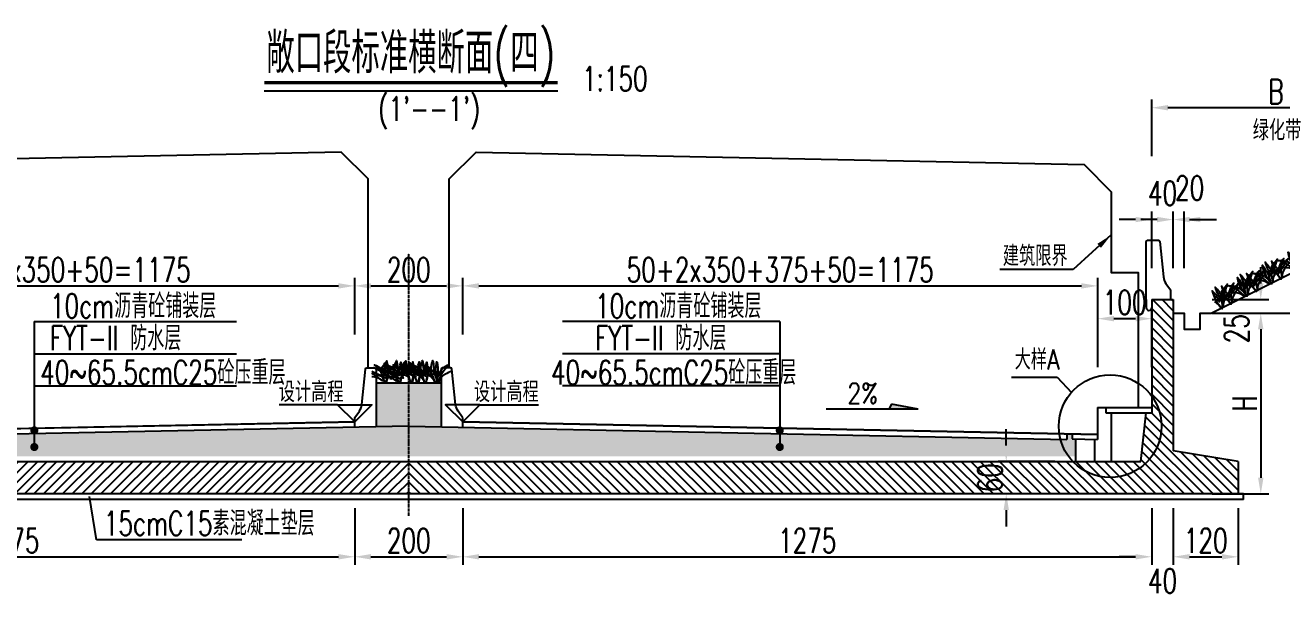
# Model space of a CAD drawing. Header units: millimetres. Extents: x -5615 to 11854, y -4751 to 15404.
# Drawn here: x 773 to 3099, y 3233 to 4292 of the extents above; entities that cross this region are included whole.
import ezdxf
from ezdxf.enums import TextEntityAlignment as Align

# ---------------------------------------------------------------- set-up
doc = ezdxf.new("R2010")
doc.units = ezdxf.units.MM
doc.header["$LTSCALE"] = 0.25
doc.header["$MEASUREMENT"] = 0
doc.linetypes.add('ACAD_ISO04W100', pattern=[30, 24, -3, 0, -3])
for name, color, linetype in [('3', 3, 'Continuous'), ('中心线', 5, 'ACAD_ISO04W100'), ('填充', 8, 'Continuous'), ('尺寸', 7, 'Continuous'), ('建筑限界', 9, 'Continuous'), ('文字', 7, 'Continuous'), ('标注', 7, 'Continuous'), ('次轮廓线', 7, 'Continuous'), ('轮廓线', 1, 'Continuous')]:
    doc.layers.add(name, color=color, linetype=linetype)
doc.styles.get("Standard").update_dxf_attribs({"font": 'simplex1.shx', "width": 0.7, "bigfont": 'hztxt.shx'})
doc.dimstyles.new('150', dxfattribs={"dimscale": 15, "dimtxt": 3, "dimasz": 2, "dimexe": 1, "dimexo": 1, "dimgap": 0.5, "dimtad": 1, "dimdec": 1, "dimdsep": 46, "dimtxsty": 'Standard', "dimcen": 0.5, "dimadec": 0, "dimazin": 0, "dimtfac": 1, "dimtdec": 1, "dimtofl": 0, "dimtmove": 2, "dimatfit": 3, "dimfxl": 0, "dimtolj": 1, "dimtzin": 0, "dimarcsym": 0})

# ---------------------------------------------------------------- blocks, each defined once
blk = doc.blocks.new('*D73')
at = {"layer": '标注', "color": 0, "lineweight": -2}
for p, q in [((107.9, 3397), (107.9, 3292)), ((1382.9, 3397), (1382.9, 3292)), ((137.9, 3307), (1352.9, 3307))]:
    blk.add_line(p, q, dxfattribs=at)
at = {"layer": '标注', "color": 0}
for points in [[(137.9, 3312), (137.9, 3302), (107.9, 3307)], [(1352.9, 3312), (1352.9, 3302), (1382.9, 3307)]]:
    blk.add_solid(points, dxfattribs=at)
at = {"layer": '标注', "color": 0, "insert": (745.4, 3337), "char_height": 45, "attachment_point": 5}
blk.add_mtext('\\A1;1275', dxfattribs=at)
blk = doc.blocks.new('*D74')
at = {"layer": '标注', "color": 0, "lineweight": -2}
for p, q in [((1382.9, 3397), (1382.9, 3292)), ((1582.9, 3397), (1582.9, 3292)), ((1412.9, 3307), (1552.9, 3307))]:
    blk.add_line(p, q, dxfattribs=at)
at = {"layer": '标注', "color": 0}
for points in [[(1412.9, 3312), (1412.9, 3302), (1382.9, 3307)], [(1552.9, 3312), (1552.9, 3302), (1582.9, 3307)]]:
    blk.add_solid(points, dxfattribs=at)
at = {"layer": '标注', "color": 0, "insert": (1482.9, 3337), "char_height": 45, "attachment_point": 5}
blk.add_mtext('\\A1;200', dxfattribs=at)
blk = doc.blocks.new('*D75')
at = {"layer": '标注', "color": 0, "lineweight": -2}
for p, q in [((1582.9, 3397), (1582.9, 3292)), ((2857.9, 3397), (2857.9, 3292)), ((1612.9, 3307), (2827.9, 3307))]:
    blk.add_line(p, q, dxfattribs=at)
at = {"layer": '标注', "color": 0}
for points in [[(1612.9, 3312), (1612.9, 3302), (1582.9, 3307)], [(2827.9, 3312), (2827.9, 3302), (2857.9, 3307)]]:
    blk.add_solid(points, dxfattribs=at)
at = {"layer": '标注', "color": 0, "insert": (2220.4, 3337), "char_height": 45, "attachment_point": 5}
blk.add_mtext('\\A1;1275', dxfattribs=at)
blk = doc.blocks.new('*D76')
at = {"layer": '标注', "color": 0, "lineweight": -2}
for p, q in [((2857.9, 3397), (2857.9, 3292)), ((2897.9, 3397), (2897.9, 3292)), ((2827.9, 3307), (2797.9, 3307)), ((2927.9, 3307), (2957.9, 3307))]:
    blk.add_line(p, q, dxfattribs=at)
at = {"layer": '标注', "color": 0}
for points in [[(2827.9, 3312), (2827.9, 3302), (2857.9, 3307)], [(2927.9, 3312), (2927.9, 3302), (2897.9, 3307)]]:
    blk.add_solid(points, dxfattribs=at)
at = {"layer": '标注', "color": 0, "insert": (2877.9, 3262.3), "char_height": 45, "attachment_point": 5}
blk.add_mtext('\\A1;40', dxfattribs=at)
blk = doc.blocks.new('*D77')
at = {"layer": '标注', "color": 0, "lineweight": -2}
for p, q in [((2897.9, 3397), (2897.9, 3292)), ((3017.9, 3397), (3017.9, 3292)), ((2927.9, 3307), (2987.9, 3307))]:
    blk.add_line(p, q, dxfattribs=at)
at = {"layer": '标注', "color": 0}
for points in [[(2927.9, 3312), (2927.9, 3302), (2897.9, 3307)], [(2987.9, 3312), (2987.9, 3302), (3017.9, 3307)]]:
    blk.add_solid(points, dxfattribs=at)
at = {"layer": '标注', "color": 0, "insert": (2957.9, 3337), "char_height": 45, "attachment_point": 5}
blk.add_mtext('\\A1;120', dxfattribs=at)
blk = doc.blocks.new('*D83')
at = {"layer": '标注', "color": 0, "lineweight": -2}
for p, q in [((207.9, 3718.8), (207.9, 3823.8)), ((1382.9, 3718.8), (1382.9, 3823.8)), ((237.9, 3808.8), (1352.9, 3808.8))]:
    blk.add_line(p, q, dxfattribs=at)
at = {"layer": '标注', "color": 0}
for points in [[(237.9, 3813.8), (237.9, 3803.8), (207.9, 3808.8)], [(1352.9, 3813.8), (1352.9, 3803.8), (1382.9, 3808.8)]]:
    blk.add_solid(points, dxfattribs=at)
at = {"layer": '标注', "color": 0, "insert": (795.4, 3838.8), "char_height": 45, "attachment_point": 5}
blk.add_mtext('\\A1;50+375+2x350+50=1175', dxfattribs=at)
blk = doc.blocks.new('*D84')
at = {"layer": '标注', "color": 0, "lineweight": -2}
for p, q in [((1382.9, 3718.8), (1382.9, 3823.8)), ((1582.9, 3718.8), (1582.9, 3823.8)), ((1412.9, 3808.8), (1552.9, 3808.8))]:
    blk.add_line(p, q, dxfattribs=at)
at = {"layer": '标注', "color": 0}
for points in [[(1412.9, 3813.8), (1412.9, 3803.8), (1382.9, 3808.8)], [(1552.9, 3813.8), (1552.9, 3803.8), (1582.9, 3808.8)]]:
    blk.add_solid(points, dxfattribs=at)
at = {"layer": '标注', "color": 0, "insert": (1482.9, 3838.8), "char_height": 45, "attachment_point": 5}
blk.add_mtext('\\A1;200', dxfattribs=at)
blk = doc.blocks.new('*D85')
at = {"layer": '标注', "color": 0, "lineweight": -2}
for p, q in [((2827.9, 3931.7), (2797.9, 3931.7)), ((2857.9, 3841.7), (2857.9, 3946.7)), ((2897.9, 3841.7), (2897.9, 3946.7)), ((2927.9, 3931.7), (2957.9, 3931.7))]:
    blk.add_line(p, q, dxfattribs=at)
at = {"layer": '标注', "color": 0}
for points in [[(2827.9, 3936.7), (2827.9, 3926.7), (2857.9, 3931.7)], [(2927.9, 3936.7), (2927.9, 3926.7), (2897.9, 3931.7)]]:
    blk.add_solid(points, dxfattribs=at)
at = {"layer": '标注', "color": 0, "insert": (2877.9, 3980.4), "char_height": 45, "attachment_point": 5}
blk.add_mtext('\\A1;40', dxfattribs=at)
blk = doc.blocks.new('*D86')
at = {"layer": '标注', "color": 0, "lineweight": -2}
for p, q in [((1582.9, 3718.8), (1582.9, 3823.8)), ((2757.9, 3718.8), (2757.9, 3823.8)), ((1612.9, 3808.8), (2727.9, 3808.8))]:
    blk.add_line(p, q, dxfattribs=at)
at = {"layer": '标注', "color": 0}
for points in [[(1612.9, 3813.8), (1612.9, 3803.8), (1582.9, 3808.8)], [(2727.9, 3813.8), (2727.9, 3803.8), (2757.9, 3808.8)]]:
    blk.add_solid(points, dxfattribs=at)
at = {"layer": '标注', "color": 0, "insert": (2170.4, 3838.8), "char_height": 45, "attachment_point": 5}
blk.add_mtext('\\A1;50+2x350+375+50=1175', dxfattribs=at)
blk = doc.blocks.new('*D87')
at = {"layer": '标注', "color": 0, "lineweight": -2}
for p, q in [((2757.9, 3658.1), (2757.9, 3763.1)), ((2787.9, 3748.1), (2827.9, 3748.1)), ((2857.9, 3658.1), (2857.9, 3763.1))]:
    blk.add_line(p, q, dxfattribs=at)
at = {"layer": '标注', "color": 0}
for points in [[(2787.9, 3753.1), (2787.9, 3743.1), (2757.9, 3748.1)], [(2827.9, 3753.1), (2827.9, 3743.1), (2857.9, 3748.1)]]:
    blk.add_solid(points, dxfattribs=at)
at = {"layer": '标注', "color": 0, "insert": (2807.9, 3778.1), "char_height": 45, "attachment_point": 5}
blk.add_mtext('\\A1;100', dxfattribs=at)
blk = doc.blocks.new('箭头')
at = {"layer": '尺寸'}
blk.add_hatch(color=256, dxfattribs=at).paths.add_polyline_path([(0, 0), (-0.35, 0.6), (-3.63, 0)])
for p, q in [((-3.63, 0), (-0.35, 0.6)), ((-3.63, 0), (7.74, 0)), ((-0.35, 0.6), (0, 0))]:
    blk.add_line(p, q, dxfattribs=at)
blk = doc.blocks.new('*D158')
at = {"layer": '标注', "color": 0, "lineweight": -2}
for p, q in [((2588.7, 3513.4), (2588.7, 3543.4)), ((2678.7, 3483.4), (2573.7, 3483.4)), ((2678.7, 3423.4), (2573.7, 3423.4)), ((2588.7, 3393.4), (2588.7, 3363.4))]:
    blk.add_line(p, q, dxfattribs=at)
at = {"layer": '标注', "color": 0}
for points in [[(2583.7, 3513.4), (2593.7, 3513.4), (2588.7, 3483.4)], [(2583.7, 3393.4), (2593.7, 3393.4), (2588.7, 3423.4)]]:
    blk.add_solid(points, dxfattribs=at)
at = {"layer": '标注', "color": 0, "insert": (2558.7, 3453.4), "char_height": 45, "attachment_point": 5, "rotation": 90}
blk.add_mtext('\\A1;60', dxfattribs=at)
blk = doc.blocks.new('*D241')
at = {"layer": '标注', "color": 0, "lineweight": -2}
for p, q in [((2969.7, 3758.4), (3074.7, 3758.4)), ((3059.7, 3728.4), (3059.7, 3453.4)), ((2969.7, 3423.4), (3074.7, 3423.4))]:
    blk.add_line(p, q, dxfattribs=at)
at = {"layer": '标注', "color": 0}
for points in [[(3054.7, 3728.4), (3064.7, 3728.4), (3059.7, 3758.4)], [(3054.7, 3453.4), (3064.7, 3453.4), (3059.7, 3423.4)]]:
    blk.add_solid(points, dxfattribs=at)
at = {"layer": '标注', "color": 0, "insert": (3029.7, 3590.9), "char_height": 45, "attachment_point": 5, "rotation": 90}
blk.add_mtext('\\A1;H', dxfattribs=at)
blk = doc.blocks.new('*D253')
at = {"layer": '标注', "color": 0, "lineweight": -2}
for p, q in [((2857.9, 4048.8), (2857.9, 4153.8)), ((3317.9, 4048.8), (3317.9, 4153.8)), ((3287.9, 4138.8), (2887.9, 4138.8))]:
    blk.add_line(p, q, dxfattribs=at)
at = {"layer": '标注', "color": 0}
for points in [[(2887.9, 4143.8), (2887.9, 4133.8), (2857.9, 4138.8)], [(3287.9, 4143.8), (3287.9, 4133.8), (3317.9, 4138.8)]]:
    blk.add_solid(points, dxfattribs=at)
at = {"layer": '标注', "color": 0, "insert": (3087.9, 4168.8), "char_height": 45, "attachment_point": 5}
blk.add_mtext('\\A1;B', dxfattribs=at)
blk = doc.blocks.new('*D267')
at = {"layer": '标注', "color": 0, "lineweight": -2}
for p, q in [((3059.7, 3813.4), (3059.7, 3843.4)), ((2969.7, 3783.4), (3074.7, 3783.4)), ((2982.9, 3758.4), (3074.7, 3758.4)), ((3059.7, 3728.4), (3059.7, 3698.4))]:
    blk.add_line(p, q, dxfattribs=at)
at = {"layer": '标注', "color": 0}
for points in [[(3054.7, 3813.4), (3064.7, 3813.4), (3059.7, 3783.4)], [(3054.7, 3728.4), (3064.7, 3728.4), (3059.7, 3758.4)]]:
    blk.add_solid(points, dxfattribs=at)
at = {"layer": '标注', "color": 0, "insert": (3015.1, 3729.5), "char_height": 45, "attachment_point": 5, "rotation": 90}
blk.add_mtext('\\A1;25', dxfattribs=at)
blk = doc.blocks.new('*D301')
at = {"color": 0, "lineweight": -2}
for p, q in [((2867.9, 3931.7), (2837.9, 3931.7)), ((2897.9, 3841.7), (2897.9, 3946.7)), ((2917.9, 3841.7), (2917.9, 3946.7)), ((2947.9, 3931.7), (2977.9, 3931.7))]:
    blk.add_line(p, q, dxfattribs=at)
at = {"color": 0}
for points in [[(2867.9, 3936.7), (2867.9, 3926.7), (2897.9, 3931.7)], [(2947.9, 3936.7), (2947.9, 3926.7), (2917.9, 3931.7)]]:
    blk.add_solid(points, dxfattribs=at)
at = {"color": 0, "insert": (2928.1, 3989.9), "char_height": 45, "attachment_point": 5}
blk.add_mtext('\\A1;20', dxfattribs=at)

msp = doc.modelspace()

# ---------------------------------------------------------------- hatches: boundary and pattern name
at = {"layer": '填充'}
h = msp.add_hatch(dxfattribs=at)
h.set_pattern_fill('ANSI31', color=256, scale=100, style=0)
h.paths.add_polyline_path([(253.65, 3483.35), (127.98, 3483.35), (117.87, 3573.35), (107.87, 3573.35), (107.87, 3604.54, 0.1578684), (89.84, 3548.85, 0.6771338)], flags=17)
h.paths.add_polyline_path([(67.87, 3503.35), (-52.13, 3483.35), (-52.13, 3423.35), (1482.87, 3423.35), (1482.87, 3483.35), (253.65, 3483.35, -0.6771338), (89.84, 3548.85, -0.1578684), (107.87, 3604.54), (107.87, 3783.35), (67.87, 3783.35)])
h.paths.add_polyline_path([(373.39, 3424.78), (373.39, 3481.93), (440.89, 3481.93), (440.89, 3424.78)], flags=24)
h = msp.add_hatch(dxfattribs=at)
h.set_pattern_fill('ANSI31', color=256, scale=100, style=0)
h.set_pattern_definition([(135, (2965.737, 0), (8.838835, 8.838835), [])])
h.paths.add_polyline_path([(2847.87, 3573.35), (2857.87, 3573.35), (2857.87, 3604.54, -0.1578684), (2875.9, 3548.85, -0.6771338), (2712.09, 3483.35), (2837.76, 3483.35)], flags=17)
h.paths.add_polyline_path([(2875.9, 3548.85, 0.1578684), (2857.87, 3604.54), (2857.87, 3783.35), (2897.87, 3783.35), (2897.87, 3503.35), (3017.87, 3483.35), (3017.87, 3423.35), (1482.87, 3423.35), (1482.87, 3483.35), (2712.09, 3483.35, 0.6771338)])
h.paths.add_polyline_path([(2592.35, 3424.78), (2592.35, 3481.93), (2524.85, 3481.93), (2524.85, 3424.78)], flags=24)
h = msp.add_hatch(dxfattribs=at)
h.set_pattern_fill('AR-SAND', color=256, style=0)
h.set_pattern_definition([(37.5, (0, 3870.3957), (-0.0629934, 1.9268238), [0, -1.52, 0, -1.7, 0, -1.625]), (7.5, (0, 3870.3957), (1.7697767, 2.822146), [0, -0.82, 0, -1.37, 0, -0.525]), (327.5, (-1.23, 3870.3957), (3.1141419, 0.005659), [0, -0.5, 0, -1.8, 0, -2.35]), (317.5, (-1.23, 3870.3957), (3.0061266, 0.8776756), [0, -0.25, 0, -1.18, 0, -1.35])])
h.paths.add_polyline_path([(1542.87, 3629.13), (1482.87, 3629.13), (1482.87, 3548.85), (1542.87, 3547.65)])
h.paths.add_polyline_path([(1482.87, 3629.13), (1422.87, 3629.13), (1422.87, 3547.65), (1482.87, 3548.85)])
h = msp.add_hatch(dxfattribs=at)
h.set_pattern_fill('AR-CONC', color=256, scale=5, style=0)
h.set_pattern_definition([(50, (-5e-13, 2963.826), (35.863, -3.1376), [3.75, -41.25]), (355, (-5e-13, 2963.826), (-6.9376, 37.6096), [3, -33]), (100.4514, (2.99, 2963.565), (28.9255, 34.472), [3.187, -35.0571]), (46.1842, (-5e-13, 2973.826), (53.362, -8.276), [5.625, -61.875]), (96.6356, (4.447, 2973.137), (46.7331, 48.7059), [4.7805, -52.5856]), (351.1842, (-5e-13, 2973.826), (46.7331, 48.706), [4.5, -49.5]), (21, (5, 2971.326), (29.84535, -20.13094), [3.75, -41.25]), (326, (5, 2971.326), (12.1658, 36.2575), [3, -33]), (71.4514, (7.487, 2969.65), (42.0111, 16.1265), [3.187, -35.0571]), (37.5, (-5e-13, 2963.826), (0.60799, 16.64469), [0, -32.6, 0, -33.5, 0, -33.125]), (7.5, (-5e-13, 2963.826), (13.15348, 19.72059), [0, -19.1, 0, -31.85, 0, -12.625]), (327.5, (-11.15, 2963.826), (26.69112, -1.12774), [0, -12.5, 0, -39, 0, -51.75]), (317.5, (-16.15, 2963.826), (29.1593, 5.00525), [0, -16.25, 0, -25.9, 0, -36.75])])
h.paths.add_polyline_path([(1382.87, 3493.35), (1382.87, 3546.85), (262.87, 3524.45), (262.87, 3534.45), (252.87, 3534.25), (252.87, 3524.15), (247.87, 3524.05), (247.87, 3493.35)])
h.paths.add_polyline_path([(1382.87, 3546.85), (1382.87, 3493.35), (1482.87, 3493.35), (1482.87, 3548.85)])
h = msp.add_hatch(dxfattribs=at)
h.set_pattern_fill('AR-CONC', color=256, scale=5, style=0)
h.set_pattern_definition([(130, (2965.737, 2963.826), (-35.863, -3.1376), [3.75, -41.25]), (185, (2965.737, 2963.826), (6.9376, 37.6096), [3, -33]), (79.5486, (2962.75, 2963.565), (-28.9255, 34.472), [3.187, -35.0571]), (133.8158, (2965.737, 2973.826), (-53.362, -8.276), [5.625, -61.875]), (83.3644, (2961.29, 2973.137), (-46.7331, 48.7059), [4.7805, -52.5856]), (188.8158, (2965.737, 2973.826), (-46.7331, 48.706), [4.5, -49.5]), (159, (2960.737, 2971.326), (-29.84535, -20.13094), [3.75, -41.25]), (214, (2960.737, 2971.326), (-12.1658, 36.2575), [3, -33]), (108.5486, (2958.25, 2969.65), (-42.0111, 16.1265), [3.187, -35.0571]), (142.5, (2965.737, 2963.826), (-0.60799, 16.64469), [0, -32.6, 0, -33.5, 0, -33.125]), (172.5, (2965.737, 2963.826), (-13.15348, 19.72059), [0, -19.1, 0, -31.85, 0, -12.625]), (212.5, (2976.887, 2963.826), (-26.69112, -1.12774), [0, -12.5, 0, -39, 0, -51.75]), (222.5, (2981.887, 2963.826), (-29.1593, 5.00525), [0, -16.25, 0, -25.9, 0, -36.75])])
h.paths.add_polyline_path([(1582.87, 3546.85), (2702.87, 3524.45), (2702.87, 3534.45), (2712.87, 3534.25), (2712.87, 3524.15), (2717.87, 3524.05), (2717.87, 3493.35), (1582.87, 3493.35)])
h.paths.add_polyline_path([(1482.87, 3548.85), (1582.87, 3546.85), (1582.87, 3493.35), (1482.87, 3493.35)])

# ---------------------------------------------------------------- linework, layer by layer
for p, q in [((1215.42, 4170.05), (1758.58, 4170.05)), ((3074.68, 3758.35), (3210.57, 3758.35)), ((1422.87, 3629.13), (1542.87, 3629.13)), ((2598.24, 3639.94), (2682.85, 3639.94)), ((2682.85, 3639.94), (2709.39, 3611.4)), ((1351.05, 3588.67), (1242.95, 3588.67)), ((1614.69, 3588.67), (1722.79, 3588.67)), ((904.86, 3338.12), (892.05, 3418.64)), ((1174.29, 3338.12), (904.86, 3338.12))]:
    msp.add_line(p, q)
at = {"ltscale": 100}
for p, q in [((789.96, 3742.78), (789.96, 3510.36)), ((789.96, 3742.78), (1163.84, 3742.78)), ((2169.53, 3742.78), (1767.72, 3742.78)), ((2169.53, 3742.78), (2169.53, 3510.36)), ((789.96, 3683.18), (1163.84, 3683.18)), ((2169.53, 3683.18), (1767.72, 3683.18)), ((789.96, 3623.58), (1163.84, 3623.58)), ((2169.53, 3623.58), (1767.72, 3623.58))]:
    msp.add_line(p, q, dxfattribs=at)
for points, format in [([(1215.42, 4185.05, 6, 6, 0), (1758.58, 4185.05, 0.6, 0.6, 0)], "xyseb"), ([(2847.87, 3783.35), (2847.87, 3890.85, -0.4142136), (2850.37, 3893.35), (2870.32, 3893.35, -0.3839793), (2872.8, 3891.11), (2879.69, 3825.37, 0.1263332), (2884.1, 3813.48), (2892.42, 3801.5, -0.1529225), (2892.87, 3800.07), (2892.87, 3783.35)], "xyb"), ([(1382.87, 3546.85), (1382.87, 3563.57, -0.1529225), (1383.32, 3565), (1391.63, 3576.98, 0.1263332), (1396.05, 3588.87), (1402.93, 3654.61, -0.3839793), (1405.42, 3656.85), (1420.37, 3656.85, -0.4142136), (1422.87, 3654.35), (1422.87, 3547.65)], "xyb"), ([(1582.87, 3546.85), (1582.87, 3563.57, 0.1529225), (1582.42, 3565), (1574.1, 3576.98, -0.1263332), (1569.69, 3588.87), (1562.8, 3654.61, 0.3839793), (1560.32, 3656.85), (1545.37, 3656.85, 0.4142136), (1542.87, 3654.35), (1542.87, 3547.65)], "xyb")]:
    msp.add_lwpolyline(points, format=format)
at = {"const_width": 7.5}
for points in [[(786.21, 3541.21, 1), (793.71, 3541.21, 1)], [(2173.28, 3541.21, -1), (2165.78, 3541.21, -1)], [(786.21, 3510.36, 1), (793.71, 3510.36, 1)], [(2173.28, 3510.36, -1), (2165.78, 3510.36, -1)]]:
    msp.add_lwpolyline(points, format="xyb", close=True, dxfattribs=at)
msp.add_circle((2780.9, 3548.85), 95)
at = {"layer": '3', "color": 9}
for points in [[(3092.79, 3842.99, -0.0394978), (3105.8, 3843.15, -0.232087), (3122.84, 3835.84, 0.1911867), (3092.17, 3855.59, -0.2267195), (3118.53, 3847.49, -0.091203), (3110.33, 3871, -0.1239074), (3125.91, 3836.49, -0.0624947), (3123.08, 3855.12)], [(3045.13, 3819.15, -0.0394978), (3058.13, 3819.32, -0.232087), (3075.17, 3812.01, 0.1911867), (3044.51, 3831.76, -0.2267195), (3070.87, 3823.66, -0.091203), (3062.66, 3847.17, -0.1239074), (3078.25, 3812.66, -0.0624947), (3075.42, 3831.28)], [(3095.06, 3843.19, 0.0394978), (3087.13, 3832.88, 0.232087), (3082.75, 3814.86, -0.1911867), (3085.35, 3851.25, 0.2267195), (3076.01, 3825.3, 0.091203), (3062.13, 3845.97, 0.1239074), (3080.38, 3812.8, 0.0624947), (3067.19, 3826.23)], [(3091.01, 3830.22, 0.013375), (3111.21, 3859.92, 0.001492), (3087.17, 3837, 0.302407), (3085.14, 3827.88, -0.1063996), (3090.83, 3858.08, 0.2267195), (3081.49, 3832.14, 0.091203), (3067.61, 3852.81, 0.074282), (3078.61, 3828.13)], [(3112.2, 3851.76, 0.0394978), (3104.27, 3841.45, 0.232087), (3099.9, 3823.43, -0.1911867), (3102.49, 3859.82, 0.2267195), (3093.16, 3833.87, 0.091203), (3079.27, 3854.54, 0.1239074), (3097.53, 3821.37, 0.0624947), (3084.33, 3834.81)], [(2999.38, 3796.28, -0.0394978), (3012.38, 3796.44, -0.232087), (3029.42, 3789.13, 0.1911867), (2998.76, 3808.88, -0.2267195), (3025.12, 3800.78, -0.091203), (3016.91, 3824.29, -0.1239074), (3032.5, 3789.79, -0.0624947), (3029.67, 3808.41)], [(3049.31, 3820.31, 0.0394978), (3041.38, 3810.01, 0.232087), (3037.01, 3791.99, -0.1911867), (3039.6, 3828.37, 0.2267195), (3030.27, 3802.42, 0.091203), (3016.38, 3823.09, 0.1239074), (3034.64, 3789.92, 0.0624947), (3021.44, 3803.36)], [(3045.26, 3807.35, 0.013375), (3065.46, 3837.04, 0.001492), (3041.43, 3814.13, 0.302407), (3039.39, 3805.01, -0.1063996), (3045.08, 3835.21, 0.2267195), (3035.75, 3809.26, 0.091203), (3021.86, 3829.93, 0.074282), (3032.86, 3805.26)], [(3066.46, 3828.88, 0.0394978), (3058.52, 3818.58, 0.232087), (3054.15, 3800.56, -0.1911867), (3056.75, 3836.94, 0.2267195), (3047.41, 3811, 0.091203), (3033.53, 3831.67, 0.1239074), (3051.78, 3798.49, 0.0624947), (3038.58, 3811.93)], [(3002.66, 3796.99, 0.0394978), (2994.73, 3786.68, 0.232087), (2990.35, 3768.66, -0.1911867), (2992.95, 3805.04, 0.2267195), (2983.61, 3779.1, 0.091203), (2969.73, 3799.77, 0.1239074), (2987.98, 3766.59, 0.0624947), (2974.79, 3780.03)], [(2998.61, 3784.02, 0.013375), (3018.81, 3813.71, 0.001492), (2994.77, 3790.8, 0.302407), (2992.74, 3781.68, -0.1063996), (2998.43, 3811.88, 0.2267195), (2989.09, 3785.94, 0.091203), (2975.21, 3806.61, 0.074282), (2986.21, 3781.93)], [(3019.8, 3805.56, 0.0394978), (3011.87, 3795.25, 0.232087), (3007.5, 3777.23, -0.1911867), (3010.09, 3813.62, 0.2267195), (3000.76, 3787.67, 0.091203), (2986.87, 3808.34, 0.1239074), (3005.13, 3775.17, 0.0624947), (2991.93, 3788.61)], [(1414.35, 3650.84, -0.0394978), (1426.05, 3645.17, -0.232087), (1438.02, 3631.01, 0.1911867), (1419.43, 3662.39, -0.2267195), (1439.38, 3643.36, -0.091203), (1442.56, 3668.05, -0.1239074), (1441.07, 3630.22, -0.0624947), (1446.86, 3648.14)], [(1449.47, 3640.22, -0.013375), (1418.13, 3657.74, -0.001492), (1449.87, 3648, -0.302407), (1455.77, 3640.75, 0.1063996), (1437.17, 3665.22, -0.2267195), (1457.13, 3646.19, -0.091203), (1460.3, 3670.88, -0.074282), (1461.5, 3643.9)], [(1431.15, 3653.77, -0.0656242), (1442.48, 3669.98, 0.0063244), (1440.16, 3664.07, 0.0063244)], [(1466.56, 3637.39, -0.013375), (1435.21, 3654.91, -0.001492), (1466.96, 3645.17, -0.302407), (1472.85, 3637.92, 0.1063996), (1454.26, 3662.39, -0.2267195), (1474.21, 3643.36, -0.091203), (1477.39, 3668.05, -0.074282), (1478.59, 3641.07)], [(1439.73, 3662.92, 0.0112436), (1436.03, 3652.27)], [(1437.25, 3651.9, -0.0794345), (1444.41, 3658.08, -0.0794345)], [(1440.05, 3650, -0.0394978), (1451.76, 3644.33, -0.232087), (1463.73, 3630.17, 0.1911867), (1445.13, 3661.55, -0.2267195), (1465.09, 3642.52, -0.091203), (1468.26, 3667.22, -0.1239074), (1466.77, 3629.38, -0.0624947), (1472.57, 3647.3)], [(1448.24, 3650.94, -0.0656242), (1459.56, 3667.14, 0.0063244), (1457.25, 3661.24, 0.0063244)], [(1461.65, 3642.91, -0.1130591), (1477.31, 3669.98, -0.0330136), (1466.37, 3642.96, -0.0330136)], [(1462.29, 3650.84, -0.0394978), (1473.99, 3645.17, -0.232087), (1485.96, 3631.01, 0.1911867), (1467.37, 3662.39, -0.2267195), (1487.32, 3643.36, -0.091203), (1490.5, 3668.05, -0.1239074), (1489.01, 3630.22, -0.0624947), (1494.8, 3648.14)], [(1464.45, 3656.85, -0.0551464), (1470.68, 3658.99, 0.0175385), (1466.78, 3654.76)], [(1497.41, 3640.22, -0.013375), (1466.07, 3657.74, -0.001492), (1497.81, 3648, -0.302407), (1503.71, 3640.75, 0.1063996), (1485.11, 3665.22, -0.2267195), (1505.07, 3646.19, -0.091203), (1508.24, 3670.88, -0.074282), (1509.44, 3643.9)], [(1466.36, 3643.5, -0.2245474), (1488.42, 3661.82, -0.0120292), (1470.64, 3640.65)], [(1473.94, 3650.1, -0.0656242), (1485.27, 3666.31, 0.0063244), (1482.95, 3660.41, 0.0063244)], [(1474.03, 3650.84, -0.0394978), (1485.73, 3645.17, -0.232087), (1497.7, 3631.01, 0.1911867), (1479.11, 3662.39, -0.2267195), (1499.06, 3643.36, -0.091203), (1502.24, 3668.05, -0.1239074), (1500.75, 3630.22, -0.0624947), (1506.54, 3648.14)], [(1482.52, 3659.25, 0.0112436), (1478.82, 3648.61)], [(1480.04, 3648.23, -0.0794345), (1487.2, 3654.41, -0.0794345)], [(1516.58, 3640.22, -0.013375), (1485.23, 3657.74, -0.001492), (1516.98, 3648, -0.302407), (1522.87, 3640.75, 0.1063996), (1504.28, 3665.22, -0.2267195), (1524.23, 3646.19, -0.091203), (1527.41, 3670.88, -0.074282), (1528.61, 3643.9)], [(1487.99, 3650, -0.0394978), (1499.7, 3644.33, -0.232087), (1511.67, 3630.17, 0.1911867), (1493.07, 3661.55, -0.2267195), (1513.03, 3642.52, -0.091203), (1516.2, 3667.22, -0.1239074), (1514.71, 3629.38, -0.0624947), (1520.51, 3647.3)], [(1507.16, 3650, -0.0394978), (1518.86, 3644.33, -0.232087), (1530.83, 3630.17, 0.1911867), (1512.24, 3661.55, -0.2267195), (1532.19, 3642.52, -0.091203), (1535.37, 3667.22, -0.1239074), (1533.88, 3629.38, -0.0624947), (1539.67, 3647.3)], [(1562.57, 3650.84, 0.0394978), (1550.86, 3645.17, 0.232087), (1538.89, 3631.01, -0.1911867), (1557.49, 3662.39, 0.2267195), (1537.53, 3643.36, 0.091203), (1534.36, 3668.05, 0.1239074), (1535.85, 3630.22, 0.0624947), (1530.05, 3648.14)], [(1414.35, 3640.97, -0.2088897), (1434.15, 3633.04, 0.0309304), (1414.35, 3647.05)], [(1444.88, 3635.31, 0.0931805), (1425.61, 3642.79, -0.1501755), (1449.46, 3640.11, -0.1501755)], [(1432.25, 3643.48, -0.0444766), (1434.62, 3648.25)], [(1434.75, 3648.18, 0.0048651), (1433.38, 3643.49, 0.0048651)], [(1439.62, 3642.98, -0.0226272), (1441.14, 3644.66, -0.0226272)], [(1440.72, 3644.89, 0.0066718), (1439.66, 3642.98)], [(1440.05, 3640.13, -0.2088897), (1459.85, 3632.21, 0.0309304), (1440.05, 3646.21)], [(1461.97, 3632.48, 0.0931805), (1442.7, 3639.96, -0.1501755), (1466.55, 3637.28, -0.1501755)], [(1448.98, 3635.41, -0.0444766), (1450.16, 3637.79)], [(1450.23, 3637.76, 0.0048651), (1449.54, 3635.42, 0.0048651)]]:
    msp.add_lwpolyline(points, format="xyb", dxfattribs=at)
at = {"layer": '中心线'}
msp.add_line((1482.87, 3383.03), (1482.87, 3869.5), dxfattribs=at)
at = {"layer": '建筑限界'}
for points in [[(1407.87, 3656.85), (1407.87, 4007.35), (1357.87, 4056.35), (232.87, 4033.85), (182.87, 3982.85), (182.87, 3833.35), (132.87, 3833.35), (132.87, 3583.35)], [(1557.87, 3656.85), (1557.87, 4007.35), (1607.87, 4056.35), (2732.87, 4033.85), (2782.87, 3982.85), (2782.87, 3833.35), (2832.87, 3833.35), (2832.87, 3583.35)], [(207.87, 3533.35), (1382.87, 3556.85)], [(2757.87, 3533.35), (1582.87, 3556.85)]]:
    msp.add_lwpolyline(points, dxfattribs=at)
at = {"layer": '次轮廓线'}
for p, q in [((2757.87, 3583.35), (2757.87, 3524.35)), ((2757.87, 3583.35), (2857.87, 3583.35)), ((2772.87, 3583.35), (2772.87, 3573.35)), ((2772.87, 3573.35), (2857.87, 3573.35)), ((2782.87, 3573.35), (2782.87, 3483.35)), ((1382.87, 3556.85), (207.87, 3533.35)), ((1482.87, 3548.85), (264.87, 3524.49)), ((1482.87, 3548.85), (2700.87, 3524.49)), ((1582.87, 3556.85), (2757.87, 3533.35)), ((2700.87, 3534.45), (2700.87, 3524.49)), ((2710.87, 3534.25), (2710.87, 3525.29)), ((2710.87, 3525.29), (2757.87, 3524.35)), ((2716.87, 3525.17), (2716.87, 3483.35)), ((2751.87, 3524.47), (2751.87, 3483.35)), ((3027.87, 3413.35), (3027.87, 3423.35)), ((3027.87, 3413.35), (-62.13, 3413.35))]:
    msp.add_line(p, q, dxfattribs=at)
for points in [[(1351.05, 3588.67), (1414.69, 3588.67), (1382.87, 3556.85)], [(1614.69, 3588.67), (1551.05, 3588.67), (1582.87, 3556.85)]]:
    msp.add_lwpolyline(points, close=True, dxfattribs=at)
at = {"layer": '轮廓线'}
for p, q in [((2967.87, 3758.35), (3317.87, 3933.35)), ((2847.87, 3783.35), (2847.87, 3768.35)), ((2857.87, 3783.35), (2897.87, 3783.35)), ((2857.87, 3783.35), (2857.87, 3573.35)), ((2897.87, 3783.35), (2897.87, 3503.35)), ((2837.76, 3483.35), (2847.87, 3573.35)), ((3017.87, 3483.35), (2897.87, 3503.35)), ((127.98, 3483.35), (2837.76, 3483.35)), ((3017.87, 3483.35), (3017.87, 3423.35)), ((3027.87, 3423.35), (-62.13, 3423.35))]:
    msp.add_line(p, q, dxfattribs=at)
msp.add_lwpolyline([(2897.87, 3758.35), (2917.87, 3758.35), (2917.87, 3728.35), (2947.87, 3728.35), (2947.87, 3758.35), (2967.87, 3758.35)], dxfattribs=at)
msp.add_arc((2852.87, 3768.35), 5, 180, 0, dxfattribs=at)

# ---------------------------------------------------------------- block references
at = {"layer": '尺寸', "xscale": -15, "yscale": 15, "zscale": 15}
msp.add_blockref('箭头', (2371.23, 3580.72), dxfattribs=at)

# ---------------------------------------------------------------- texts
at = {"width": 0.8}
msp.add_text('绿化带', height=37.5, dxfattribs=at).set_placement((3089.91, 4097), align=Align.MIDDLE_CENTER)
at = {"layer": '文字', "width": 0.7}
for s, height, p in [('敞口段标准横断面(四)', 75, (1219.33, 4202.55)), ('1:150', 45, (1803.58, 4170.05)), ("(1'--1')", 45, (1426.26, 4114.24)), ('10cm沥青砼铺装层', 45, (818.97, 3749.1)), ('10cm沥青砼铺装层', 45, (1827.86, 3749.1)), ('FYT-II 防水层', 45, (818.97, 3689.5)), ('FYT-II 防水层', 45, (1827.86, 3689.5)), ('40~65.5cmC25砼压重层', 45, (800.85, 3625.9)), ('40~65.5cmC25砼压重层', 45, (1746.23, 3625.9)), ('15cmC15素混凝土垫层', 45, (918.71, 3346.47))]:
    msp.add_text(s, height=height, dxfattribs=at).set_placement(p)
at = {"layer": '文字', "width": 0.8}
for s, p in [('建筑限界', (2642.3, 3864.33)), ('设计高程', (1302.26, 3612.3)), ('设计高程', (1663.47, 3612.3)), ('2%', (2323.07, 3609.68))]:
    msp.add_text(s, height=37.5, dxfattribs=at).set_placement(p, align=Align.MIDDLE_CENTER)
msp.add_text('大样A', height=37.5, rotation=360, dxfattribs=at).set_placement((2645.69, 3672.52), align=Align.MIDDLE_CENTER)

# ---------------------------------------------------------------- dimensions: what is measured, and where the dimension line sits
dim = msp.add_linear_dim(base=(2917.87, 3931.67), p1=(2897.87, 3783.35), p2=(2917.87, 3758.35), dimstyle='150')
dim.commit()
dim.dimension.update_dxf_attribs({"geometry": '*D301', "text_midpoint": (2928.11, 3989.89), "dimtype": 160})
at = {"layer": '标注'}
for base, p1, p2, angle, text, picture, middle in [((2857.87, 4138.83), (3317.87, 3933.35), (2857.87, 3783.35), 180, 'B', '*D253', (3087.87, 4168.83)), ((3059.68, 3423.35), (2897.87, 3758.35), (2897.87, 3423.35), 90, 'H', '*D241', (3029.68, 3590.85))]:
    dim = msp.add_linear_dim(base=base, p1=p1, p2=p2, angle=angle, text=text, dimstyle='150', dxfattribs=at)
    dim.commit()
    dim.dimension.update_dxf_attribs({"geometry": picture, "text_midpoint": middle})
for base, p1, p2, picture, middle in [((2897.87, 3931.67), (2857.87, 3583.35), (2897.87, 3503.35), '*D85', (2877.87, 3980.42)), ((1582.87, 3808.85), (1382.87, 3556.85), (1582.87, 3556.85), '*D84', (1482.87, 3838.85)), ((2857.87, 3748.1), (2757.87, 3583.35), (2857.87, 3583.35), '*D87', (2807.87, 3778.1)), ((1382.87, 3307.04), (107.87, 3573.35), (1382.87, 3493.35), '*D73', (745.37, 3337.04)), ((2857.87, 3307.04), (1582.87, 3493.35), (2857.87, 3573.35), '*D75', (2220.37, 3337.04)), ((1582.87, 3307.04), (1382.87, 3493.35), (1582.87, 3493.35), '*D74', (1482.87, 3337.04)), ((3017.87, 3307.04), (2897.87, 3503.35), (3017.87, 3423.35), '*D77', (2957.87, 3337.04))]:
    dim = msp.add_linear_dim(base=base, p1=p1, p2=p2, dimstyle='150', dxfattribs=at)
    dim.commit()
    dim.dimension.update_dxf_attribs({"geometry": picture, "text_midpoint": middle})
for base, p1, p2, text, picture, middle in [((1382.87, 3808.85), (207.87, 3583.35), (1382.87, 3556.85), '50+375+2x350+50=<>', '*D83', (795.37, 3838.85)), ((2757.87, 3808.85), (1582.87, 3523.32), (2757.87, 3583.35), '50+2x350+375+50=<>', '*D86', (2170.37, 3838.85))]:
    dim = msp.add_linear_dim(base=base, p1=p1, p2=p2, text=text, dimstyle='150', dxfattribs=at)
    dim.commit()
    dim.dimension.update_dxf_attribs({"geometry": picture, "text_midpoint": middle})
dim = msp.add_linear_dim(base=(3059.68, 3783.35), p1=(2967.87, 3758.35), p2=(2897.87, 3783.35), angle=90, dimstyle='150', dxfattribs=at)
dim.commit()
dim.dimension.update_dxf_attribs({"geometry": '*D267', "text_midpoint": (3015.07, 3729.49), "dimtype": 160})
dim = msp.add_linear_dim(base=(2897.87, 3307.04), p1=(2857.87, 3573.35), p2=(2897.87, 3503.35), dimstyle='150', dxfattribs=at)
dim.commit()
dim.dimension.update_dxf_attribs({"geometry": '*D76', "text_midpoint": (2877.87, 3262.26), "dimtype": 160})
dim = msp.add_linear_dim(base=(2588.65, 3423.35), p1=(2837.76, 3483.35), p2=(3017.87, 3423.35), angle=90, dimstyle='150', dxfattribs=at)
dim.commit()
dim.dimension.update_dxf_attribs({"geometry": '*D158', "text_midpoint": (2558.65, 3453.35)})

# ---------------------------------------------------------------- leaders
msp.add_leader([(2782.87, 3903.1), (2712.4, 3839.46), (2577.02, 3839.46)], dimstyle='150', dxfattribs=at)

doc.saveas('drawing.dxf')
